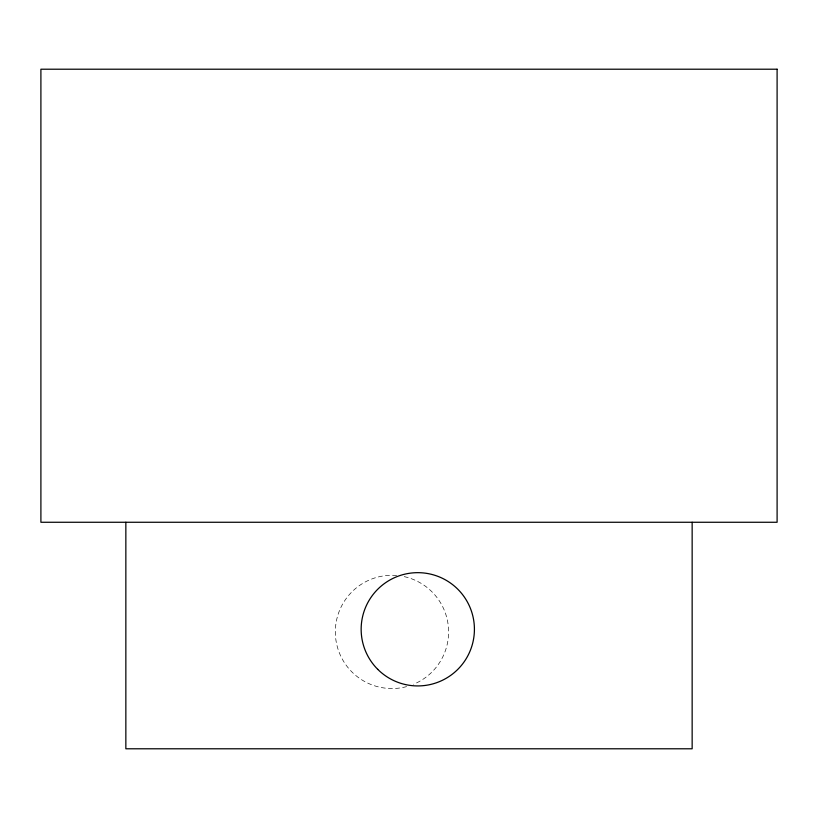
<?xml version="1.0" encoding="UTF-8"?>
<svg xmlns="http://www.w3.org/2000/svg" width="818" height="818" viewBox="0 0 818 818"><rect width="100%" height="100%" fill="white"/><g stroke="black" fill="none" stroke-linecap="round" stroke-linejoin="round"><path stroke-width="0.61" stroke-dasharray="4.09 3.07" d="M404.225 576.629A56.626 56.626 0 0 1 413.622 684.237M406.607 686.609A56.626 56.626 0 0 1 335.544 636.854A56.626 56.626 0 0 1 396.873 575.494"/><path stroke-width="1.23" d="M692.151 522.262L692.151 748.787L125.849 748.787L125.849 522.262M777.1 69.213L40.9 69.213L40.9 522.262L777.1 522.262L777.1 69.213M377.742 669.339A56.626 56.626 0 0 0 472.487 643.95A56.626 56.626 0 0 0 403.131 574.594A56.626 56.626 0 0 0 377.742 669.339"/></g></svg>
